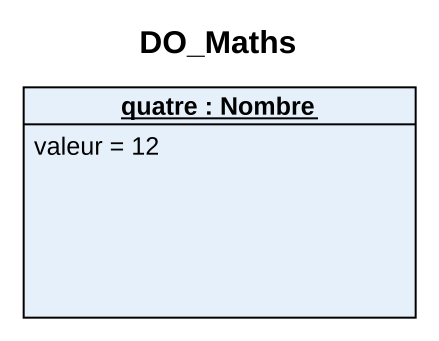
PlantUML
@startuml
title DO_Maths
hide circle
hide empty members
object "quatre : Nombre" as quatre {
  valeur = 12
}
@enduml
